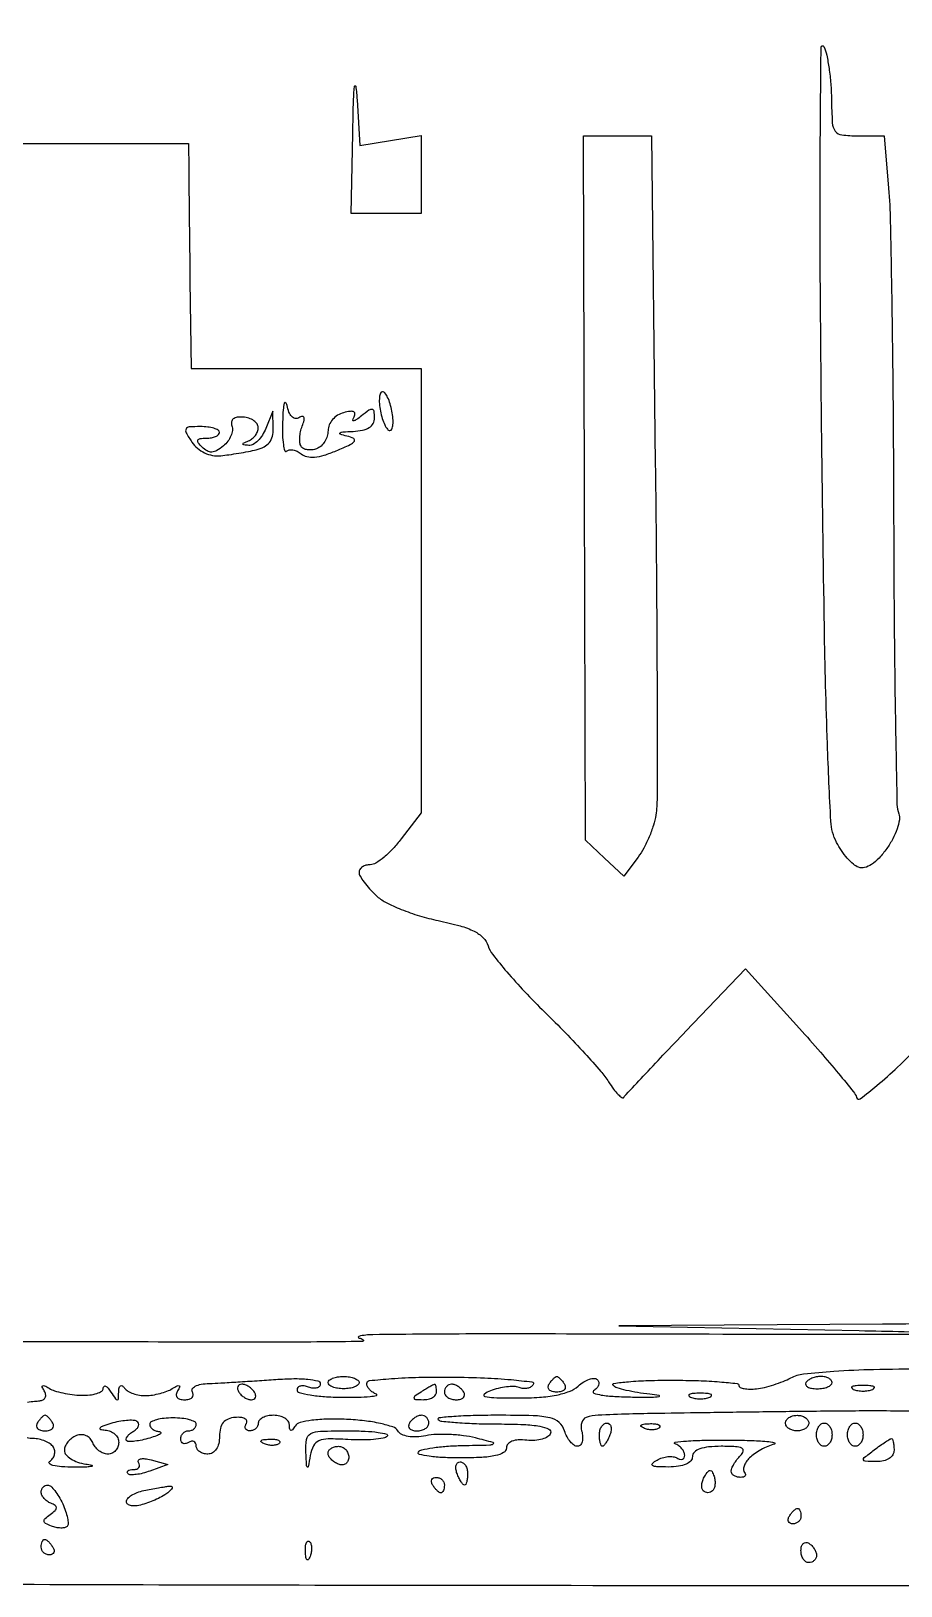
# Model space of a CAD drawing. Extents: x 0 to 37.8, y 0 to 50.8.
# Drawn here: x 9.79 to 19.28, y 0 to 16.96 of the extents above; entities that cross this region are included whole.
import ezdxf

# ---------------------------------------------------------------- set-up
doc = ezdxf.new("R2010")
doc.units = 0
doc.header["$MEASUREMENT"] = 0

msp = doc.modelspace()

# ---------------------------------------------------------------- linework, layer by layer
for points in [[(0.053512, 28.286796, 0.000198), (0.029978, 25.332842, 0.001462), (0.011051, 21.259338, 0.00031), (0.003235, 14.165125), (-0.003579, 0), (1.399103, 0, 0.004072), (2.006586, 0.004948, 0.01157), (2.429664, 0.021637, 0.00859), (2.730197, 0.045655, 0.555245), (2.7495, 0.0846, -0.082592), (2.736259, 0.116926, -0.161196), (2.738891, 0.144349, -0.182303), (2.756779, 0.162577, -0.108972), (2.786807, 0.1692, -0.089635), (2.821013, 0.163018, -0.095229), (2.850082, 0.145297, -0.099812), (2.869531, 0.118872, -0.109311), (2.8764, 0.087828, 0.412759), (2.914934, 0.049102, 0.000036), (7.439212, 0.026944, 0.000832), (12.884052, 0.009737, 0.000332), (20.347026, 0.003533)], [(8.9676, 15.7356), (10.2366, 15.7356), (11.5056, 15.7356), (11.507878, 15.46065, 0.0007), (11.509436, 15.299796, 0.000113), (11.512976, 14.98689, 0.000125), (11.51732, 14.618495, 0.00011), (11.522035, 14.23395), (11.533914, 13.2822), (12.788757, 13.2822), (14.0436, 13.2822), (14.0436, 10.857935), (14.0436, 8.433671), (13.827795, 8.150735, -0.025251), (13.736178, 8.042426, -0.03047), (13.63937, 7.950912, -0.031683), (13.550473, 7.885684, -0.14339), (13.489395, 7.8678, 0.064499), (13.442525, 7.861729, 0.082174), (13.402812, 7.843917, 0.098782), (13.376245, 7.817502, 0.148924), (13.3668, 7.786496, 0.1322), (13.378123, 7.744419, 0.026129), (13.42118, 7.678412, 0.026023), (13.481052, 7.604717, 0.02162), (13.551922, 7.532724, 0.068805), (13.656169, 7.459454, 0.022615), (13.826992, 7.381108, 0.022042), (14.026692, 7.310306, 0.023243), (14.228371, 7.258774, -0.015682), (14.469931, 7.200928, -0.050038), (14.624556, 7.141594, -0.079765), (14.721006, 7.071921, -0.120496), (14.774574, 6.983796, 0.089618), (14.825544, 6.887101, 0.010784), (14.978755, 6.699731, 0.012552), (15.172939, 6.483663, 0.010022), (15.392593, 6.2604, -0.006593), (15.618052, 6.034359, -0.007301), (15.829817, 5.809905, -0.006833), (16.004941, 5.613448, -0.03702), (16.09022, 5.499, 0.01822), (16.143982, 5.420887, 0.033321), (16.194129, 5.362054, 0.041568), (16.23495, 5.326594, 0.41686), (16.255102, 5.3298, -0.032341), (16.280226, 5.360379, -0.000345), (16.467014, 5.55963, -0.001094), (16.683141, 5.788852, -0.000711), (16.933817, 6.0528), (17.582135, 6.7335), (18.172284, 6.08095, -0.004498), (18.400814, 5.823641, -0.006394), (18.598922, 5.59055, -0.003787), (18.761276, 5.391452, -0.088924), (18.795951, 5.327848, 0.512447), (18.836052, 5.315359, 0.011929), (19.017556, 5.458871, 0.016487), (19.242402, 5.658421, 0.009207), (19.503284, 5.915084, 0.010312)], [(19.80376, 2.747447, -0.004757), (19.001677, 2.741081, -0.000284), (16.5816, 2.746274, 0.000796), (14.678892, 2.74841, 0.003194), (13.515382, 2.740433, 0.052173), (13.36501, 2.722683, 0.879746), (13.3668, 2.703695, -0.181303), (13.412215, 2.684894, -0.675122), (13.405166, 2.666618, -0.003817), (12.404185, 2.659207, -0.000762), (10.6173, 2.662345, 0.000852), (8.920559, 2.665017, 0.003516)], [(20.436546, 2.859866, 0.001629), (19.0773, 2.85577), (16.2009, 2.837731), (18.8235, 2.785402, -0.002348), (19.803842, 2.761235, -0.976873)], [(9.749065, 2.006172, -0.000359), (9.826761, 2.014106, -0.000964), (9.882043, 2.019603, 0.101911), (9.919708, 2.031267, 0.159471), (9.94266, 2.05585, 0.154459), (9.947051, 2.089887, 0.094124), (9.932421, 2.128071, -0.029753), (9.910346, 2.169054, -0.395836), (9.915265, 2.183936, -0.249035), (9.935367, 2.184129, -0.018763), (9.984396, 2.156314, 0.062384), (10.043898, 2.129099, 0.022502), (10.133982, 2.105196, 0.021909), (10.236077, 2.087612, 0.024279), (10.335874, 2.079792, 0.033615), (10.427571, 2.083238, 0.05182), (10.505144, 2.099635, 0.067717), (10.558767, 2.125345, 0.24823), (10.576302, 2.1573, -0.192153), (10.584516, 2.177008, -0.327532), (10.601302, 2.179772, -0.103598), (10.627855, 2.15846, -0.028574), (10.6596, 2.115, 0.007698), (10.709533, 2.040283, 0.246379), (10.728373, 2.0304, 0.392993), (10.740785, 2.041938, 0.013145), (10.7442, 2.115, -0.0419), (10.749046, 2.161356, -0.203795), (10.763426, 2.182832, -0.311803), (10.783856, 2.182305, -0.076871), (10.808945, 2.1573, 0.103331), (10.844873, 2.125068, 0.046766), (10.902574, 2.098476, 0.043589), (10.97103, 2.080905, 0.045712), (11.040401, 2.075848, 0.035234), (11.113908, 2.08241, 0.025058), (11.194844, 2.099625, 0.025428), (11.270789, 2.123996, 0.048088), (11.328423, 2.15237, -0.016257), (11.381788, 2.183, -0.224434), (11.403458, 2.184019, -0.424725), (11.409072, 2.169673, -0.030827), (11.386779, 2.128071, 0.102388), (11.372432, 2.088708, 0.205319), (11.380768, 2.057314, 0.164361), (11.411749, 2.036998, 0.063738), (11.4633, 2.0304, 0.063222), (11.511914, 2.036572, 0.134005), (11.544617, 2.055251, 0.191582), (11.55653, 2.082903, 0.146489), (11.5479, 2.115, -0.276763), (11.547447, 2.148412, -0.145077), (11.578761, 2.177949, -0.074656), (11.643453, 2.199318, -0.032937), (11.733257, 2.208704, 0.004273), (11.856816, 2.214495, 0.001298), (12.043987, 2.225359, 0.0013), (12.253681, 2.238624, 0.001417), (12.45735, 2.252619, -0.014211), (12.653615, 2.261067, -0.028628), (12.808334, 2.254466, -0.031725), (12.917912, 2.23641, -0.349259), (12.9438, 2.20387, -0.180488), (12.933449, 2.176129, -0.148175), (12.906523, 2.15916, -0.101876), (12.865486, 2.156487, -0.057168), (12.8169, 2.169006, 0.053029), (12.768297, 2.181959, 0.095822), (12.727277, 2.180459, 0.144429), (12.700383, 2.165256, 0.194762), (12.69, 2.139611, 0.341869), (12.713868, 2.108782, 0.021815), (12.832895, 2.083472, 0.024667), (12.989967, 2.065078, 0.015088), (13.17645, 2.058161, 0.006977), (13.356275, 2.059429, 0.016882), (13.488941, 2.066702, 0.039757), (13.556527, 2.078164, 0.743108), (13.55715, 2.091952, -0.0616), (13.516716, 2.112028, -0.061898), (13.482464, 2.141323, -0.067923), (13.459244, 2.174977, -0.117621), (13.4514, 2.207858, -0.383955), (13.480116, 2.23974, -0.007357), (13.720159, 2.261327, -0.013493), (14.019252, 2.275692, -0.007624), (14.38228, 2.277783, -0.007438), (14.73615, 2.269159, -0.013305), (15.02641, 2.250018, -0.008183), (15.253761, 2.225179, -0.546037), (15.267871, 2.195669, -0.123019), (15.242373, 2.170825, -0.081406), (15.203994, 2.156153, -0.073385), (15.158905, 2.153617, -0.069133), (15.114018, 2.164049, 0.08802), (15.058153, 2.174841, 0.031528), (14.976839, 2.170951, 0.030114), (14.886307, 2.155313, 0.031276), (14.799477, 2.129043, 0.076022), (14.73428, 2.092739, 0.622279), (14.739428, 2.067641, 0.058205), (14.838018, 2.053855, 0.004664), (15.1011, 2.050351, 0.016948), (15.334551, 2.057333, 0.032774), (15.519736, 2.081415, 0.041714), (15.661107, 2.121795, 0.091), (15.757269, 2.179844, -0.040975), (15.818584, 2.225753, -0.058371), (15.879962, 2.254963, -0.07468), (15.932274, 2.2644, -0.206565), (15.966319, 2.250881, -0.147054), (15.981346, 2.222936, -0.130365), (15.97943, 2.18987, -0.104835), (15.960023, 2.156448, -0.070678), (15.926021, 2.128115, 0.623506), (15.928389, 2.103985, 0.0503), (16.009426, 2.082653, 0.025584), (16.156211, 2.067075, 0.011261), (16.351471, 2.060813, 0.003305), (16.560283, 2.060202, 0.039003), (16.641102, 2.066816, 0.847421), (16.641155, 2.077019, 0.016548), (16.5393, 2.091051, -0.014443), (16.405223, 2.108948, -0.018106), (16.282244, 2.133593, -0.01647), (16.182068, 2.160987, -0.119012), (16.139416, 2.186367, -0.62314), (16.147166, 2.209958, -0.012735), (16.306647, 2.22812, -0.014926), (16.524188, 2.240768, -0.007846), (16.795051, 2.244164, -0.007322), (17.070015, 2.239269, -0.012156), (17.30152, 2.226115, -0.0058), (17.491889, 2.208423, -0.383916), (17.512185, 2.1859, 0.296709), (17.52528, 2.165786, 0.058971), (17.568346, 2.152513, 0.045207), (17.630088, 2.14689, 0.027457), (17.70335, 2.150882, 0.031781), (17.789847, 2.165986, 0.017964), (17.892396, 2.194626, 0.017878), (17.99414, 2.231077, 0.027914), (18.078488, 2.270333, -0.095462), (18.217285, 2.313427, -0.010754), (18.547294, 2.342941, -0.011261), (18.981844, 2.362581, -0.005662), (19.530995, 2.3688, -0.003946)], [(19.753083, 1.895866, 0.007966), (19.207879, 1.90779, 0.004142), (18.5274, 1.906193, 0.000422), (17.854516, 1.898471, 0.000452), (17.19688, 1.889774, 0.000428), (16.631759, 1.881306, 0.002133), (16.31457, 1.874928, 0.006117), (15.974514, 1.862474, 0.072651), (15.84546, 1.837133, 0.246347), (15.796144, 1.784067, 0.131115), (15.795687, 1.692, -0.047872), (15.806152, 1.627199, -0.080604), (15.800862, 1.572502, -0.118735), (15.781386, 1.536309, -0.213348), (15.751168, 1.5228, -0.15674), (15.713269, 1.53498, -0.062345), (15.672702, 1.572503, -0.053547), (15.635811, 1.627263, -0.04466), (15.6087, 1.692, 0.136522), (15.549656, 1.782377, 0.124544), (15.450382, 1.83317, 0.049993), (15.267673, 1.856166, 0.006326), (14.869799, 1.8612, 0.006348), (14.610172, 1.857904, 0.011738), (14.399478, 1.847599, 0.007785), (14.237436, 1.833317, 0.631385), (14.230901, 1.814899, 0.173712), (14.270108, 1.796374, 0.005945), (14.442017, 1.781635, 0.010533), (14.648481, 1.770771, 0.007087), (14.884577, 1.766679, -0.009053), (15.165928, 1.760695, -0.03416), (15.341069, 1.741765, -0.067351), (15.437821, 1.710724, -0.383252), (15.456853, 1.66493, -0.173302), (15.42725, 1.628419, -0.065747), (15.366329, 1.601578, -0.054942), (15.286199, 1.5875, -0.043163), (15.197976, 1.589452, 0.037616), (15.104641, 1.592552, 0.079946), (15.034031, 1.578125, 0.122362), (14.990286, 1.5479, 0.182099), (14.973963, 1.504852, -0.271923), (14.944693, 1.455257, -0.073101), (14.855653, 1.421675, -0.041249), (14.705145, 1.40165, -0.012456), (14.474384, 1.3959, -0.011961), (14.285572, 1.400417, -0.022305), (14.133259, 1.414538, -0.022377), (14.024674, 1.434499, -0.513796), (14.014313, 1.45935, -0.204255), (14.050346, 1.484727, -0.015258), (14.171052, 1.506705, -0.019172), (14.321642, 1.523529, -0.013301), (14.492743, 1.53146, 0.001172), (14.792689, 1.538078, 0.125253), (14.831616, 1.549002, 0.669641), (14.829604, 1.564135, 0.00358), (14.6358, 1.613905, 0.029118), (14.504657, 1.638583, 0.020554), (14.355234, 1.651568, 0.020823), (14.210866, 1.652136, 0.040483), (14.096482, 1.638503, -0.036226), (13.992068, 1.625157, -0.057022), (13.901936, 1.630499, -0.071757), (13.832443, 1.653251, -0.140299), (13.789706, 1.692152, 0.176918), (13.73684, 1.733779, 0.024493), (13.599836, 1.771375, 0.025382), (13.425576, 1.800945, 0.018367), (13.229225, 1.816807, 0.015988), (13.023708, 1.819253, 0.027293), (12.852576, 1.806456, 0.029179), (12.723345, 1.78193, 0.187899), (12.670145, 1.744162, -0.025063), (12.64054, 1.703735, -0.272634), (12.622359, 1.696969, -0.325442), (12.610095, 1.709732, -0.031), (12.606695, 1.75545, 0.156456), (12.593209, 1.795789, 0.095937), (12.556078, 1.830136, 0.078496), (12.500999, 1.853326, 0.060533), (12.4362, 1.8612, 0.048028), (12.371446, 1.854966, 0.068025), (12.316703, 1.836349, 0.088204), (12.279815, 1.808907, 0.191087), (12.267, 1.7766, -0.105053), (12.260142, 1.74432, -0.099167), (12.240682, 1.716851, -0.09642), (12.211607, 1.69844, -0.093332), (12.177407, 1.692, -0.100151), (12.147046, 1.698143, -0.176948), (12.128562, 1.715347, -0.168363), (12.124996, 1.741138, -0.089579), (12.136936, 1.77148, 0.216944), (12.140602, 1.800352, 0.194874), (12.121388, 1.823828, 0.101175), (12.077224, 1.837409, 0.042988), (12.015028, 1.838077, 0.076091), (11.938565, 1.820409, 0.125612), (11.885252, 1.781629, 0.115419), (11.85423, 1.719357, 0.058155), (11.844, 1.631697, -0.05586), (11.835219, 1.553348, -0.089551), (11.808979, 1.491599, -0.112788), (11.768167, 1.452363, -0.136102), (11.7171, 1.4382, -0.06887), (11.668597, 1.444913, -0.085131), (11.627477, 1.464518, -0.099915), (11.599982, 1.493628, -0.140337), (11.5902, 1.527793, 0.108972), (11.583577, 1.557821, 0.182303), (11.565349, 1.575709, 0.161196), (11.537926, 1.578341, 0.082592), (11.5056, 1.5651, -0.082592), (11.473274, 1.551859, -0.161196), (11.445851, 1.554491, -0.182303), (11.427623, 1.572379, -0.108972), (11.421, 1.602407, -0.093332), (11.42744, 1.636607, -0.09642), (11.445851, 1.665682, -0.099167), (11.47332, 1.685142, -0.105053), (11.5056, 1.692, 0.081935), (11.537912, 1.697331, 0.092192), (11.565349, 1.712709, 0.100665), (11.583694, 1.73561, 0.119248), (11.5902, 1.7625, 0.281649), (11.573551, 1.789712, 0.050468), (11.515646, 1.812291, 0.041504), (11.433653, 1.827888, 0.026262), (11.3364, 1.833, 0.026262), (11.239147, 1.827888, 0.041504), (11.157154, 1.812291, 0.050468), (11.099249, 1.789712, 0.281649), (11.0826, 1.7625, 0.14331), (11.090662, 1.734949, 0.090303), (11.113664, 1.710232, 0.076853), (11.147921, 1.692057, 0.06379), (11.18835, 1.683567, -0.244733), (11.204191, 1.673644, -0.39706), (11.200908, 1.659286, -0.060681), (11.157743, 1.637421, -0.015207), (11.0826, 1.612749, -0.018145), (10.998689, 1.591275, -0.02459), (10.921522, 1.578418, -0.023036), (10.858484, 1.574008, -0.181243), (10.83125, 1.583482, -0.277323), (10.82493, 1.601558, -0.103014), (10.836104, 1.627265, -0.064836), (10.863538, 1.657023, -0.035749), (10.903732, 1.686025, 0.054255), (10.941547, 1.715493, 0.112935), (10.961775, 1.746674, 0.179519), (10.961646, 1.774219, 0.179745), (10.943582, 1.794998, 0.117579), (10.902062, 1.806284, 0.028296), (10.830264, 1.80447, 0.027507), (10.745886, 1.792852, 0.024248), (10.6596, 1.771706, 0.011313), (10.570925, 1.743161, 0.128028), (10.540505, 1.722849, 0.567105), (10.545196, 1.707914, 0.044472), (10.59615, 1.700433, -0.083175), (10.652696, 1.687618, -0.088157), (10.70071, 1.6572, -0.094449), (10.732877, 1.614168, -0.11388), (10.7442, 1.5651, -0.091732), (10.735237, 1.516655, -0.095925), (10.709582, 1.475477, -0.099462), (10.671315, 1.44792, -0.106859), (10.626351, 1.4382, -0.095352), (10.577701, 1.447563, -0.066847), (10.528977, 1.475058, -0.064537), (10.487569, 1.515707, -0.074977), (10.460354, 1.563674, 0.098155), (10.431855, 1.608919, 0.103401), (10.388715, 1.638875, 0.101431), (10.336476, 1.649394, 0.090987), (10.282102, 1.639222, 0.069187), (10.232363, 1.611754, 0.063062), (10.190218, 1.570996, 0.066756), (10.161685, 1.523702, 0.102743), (10.152, 1.477068, 0.180971), (10.169048, 1.431508, 0.072475), (10.220341, 1.387424, 0.058989), (10.295619, 1.351299, 0.044735), (10.38465, 1.329495, -0.027973), (10.45173, 1.315428, -0.769911), (10.451685, 1.304375, -0.059105), (10.394989, 1.296593, -0.005567), (10.254268, 1.29558, -0.015786), (10.121288, 1.300304, -0.041406), (10.026935, 1.314549, -0.127802), (9.987996, 1.335161, -0.497618), (9.990157, 1.358147, 0.094007), (10.023489, 1.388646, 0.09662), (10.042943, 1.428954, 0.099036), (10.045557, 1.472774, 0.104308), (10.030946, 1.513341, 0.102866), (9.996782, 1.549388, 0.051794), (9.941655, 1.57977, 0.048325), (9.875731, 1.600426, 0.051811), (9.808607, 1.6074, -0.049547), (9.74577, 1.613642, -0.069539)]]:
    msp.add_lwpolyline(points, format="xyb")
for points in [[(18.440074, 16.7931, -0.053802), (18.469589, 16.701552, -0.015707), (18.495096, 16.555559, -0.015587), (18.513633, 16.388309, -0.016106), (18.521454, 16.22205, 0.010915), (18.530992, 15.961745, 0.142815), (18.563076, 15.871664, 0.21125), (18.634111, 15.830182, 0.028049), (18.811917, 15.8202), (19.096435, 15.8202), (19.144346, 15.24915, -0.015726), (19.163573, 14.881554, -0.001368), (19.180487, 13.945591, -0.001798), (19.193595, 12.828804, -0.001396), (19.200097, 11.613402, 0.001464), (19.206591, 10.429584, 0.002297), (19.21983, 9.411962, 0.000592), (19.23652, 8.523693, 0.086826), (19.256267, 8.422755, -0.135103), (19.262706, 8.357142, -0.041022), (19.237485, 8.25949, -0.037752), (19.189836, 8.149925, -0.033285), (19.124459, 8.043824, -0.031987), (19.040479, 7.940551, -0.059381), (18.958374, 7.87062, -0.080676), (18.88262, 7.836256, -0.159142), (18.817331, 7.839573, -0.087643), (18.760703, 7.873615, -0.032513), (18.69443, 7.939319, -0.03101), (18.629903, 8.021998, -0.032595), (18.577268, 8.110702, -0.104507), (18.515308, 8.341649, -0.004494), (18.47739, 9.18623, -0.004994), (18.444461, 10.457794, -0.001091), (18.414416, 12.6477, -0.001405), (18.399297, 14.380233, -0.003026), (18.399479, 15.714685, -0.001051), (18.408367, 16.786524, -0.805284)], [(13.345019, 16.211961), (13.375846, 15.715421), (13.709723, 15.76881), (14.0436, 15.8222), (14.0436, 15.3982), (14.0436, 14.9742), (13.6629, 14.9742), (13.2822, 14.9742), (13.298197, 15.84135, -0.002179), (13.306697, 16.214054, -0.024633), (13.317969, 16.361276, -0.880553), (13.330786, 16.361292, -0.016514)], [(16.186242, 15.8202), (16.557445, 15.8202), (16.5996, 12.241257, -0.001041), (16.613077, 10.851482, -0.001566), (16.61851, 9.639619, -0.000612), (16.618642, 8.59888, -0.036173), (16.604778, 8.410366, -0.039437), (16.579294, 8.298798, -0.023833), (16.532648, 8.171425, -0.023795), (16.473864, 8.048572, -0.038113), (16.411155, 7.950749), (16.25451, 7.743081), (16.04642, 7.938571), (15.83833, 8.134062), (15.826684, 11.977131), (15.815039, 15.8202)], [(12.580669, 12.879095, 0.140775), (12.56585, 12.908298, 0.590186), (12.551276, 12.904656, 0.047658), (12.539001, 12.830645, 0.00957), (12.532321, 12.69705, 0.013572), (12.531807, 12.557443, 0.02863), (12.540536, 12.449512, 0.04605), (12.555893, 12.38392, 0.557449), (12.576466, 12.379066, -0.157161), (12.605444, 12.393918, -0.086113), (12.645738, 12.393518, -0.07124), (12.690974, 12.378326, -0.056684), (12.734115, 12.350093, 0.123551), (12.796727, 12.32009, 0.072306), (12.880226, 12.315355, 0.052814), (12.98621, 12.336094, 0.024819), (13.117595, 12.383815, 0.008496), (13.270516, 12.451193, 0.127343), (13.315264, 12.487775, 0.466213), (13.308113, 12.516948, 0.052209), (13.234895, 12.543974, -0.01636), (13.161852, 12.565135, -0.606537), (13.1596, 12.578607, -0.146212), (13.18871, 12.589421, -0.005786), (13.30335, 12.595586, 0.040654), (13.405184, 12.608219, 0.090004), (13.477489, 12.637452, 0.125054), (13.520405, 12.682764, 0.128051), (13.536, 12.742659, 0.034637), (13.531009, 12.814616, 0.332946), (13.510685, 12.835108, 0.194971), (13.474725, 12.826368, 0.014496), (13.39286, 12.763809, -0.017462), (13.340632, 12.724385, -0.100065), (13.308998, 12.710553, -0.516233), (13.299363, 12.719357, -0.104706), (13.308377, 12.74556, 0.098609), (13.322513, 12.785097, 0.327693), (13.310355, 12.808083, 0.150588), (13.271028, 12.814107, 0.027221), (13.197717, 12.799143, 0.077789), (13.133012, 12.77094, 0.072212), (13.078137, 12.723727, 0.07583), (13.041139, 12.665336, 0.103719), (13.0284, 12.604584, -0.075639), (13.019117, 12.543572, -0.06468), (12.991919, 12.484449, -0.066831), (12.951691, 12.436083, -0.094561), (12.904209, 12.406646, -0.060394), (12.853348, 12.393888, -0.068891), (12.803198, 12.394512, -0.079398), (12.761368, 12.407841, -0.138447), (12.734735, 12.43226, -0.109586), (12.721313, 12.470783, -0.042414), (12.719483, 12.527604, -0.039413), (12.727957, 12.591743, -0.039083), (12.746402, 12.653944, 0.025312), (12.766942, 12.716808, 0.161828), (12.765101, 12.74982, 0.369908), (12.746456, 12.759661, 0.08284), (12.710425, 12.744923, -0.183835), (12.670836, 12.737311, -0.158427), (12.633217, 12.757275, -0.099074), (12.601766, 12.806218, -0.045976)], [(13.622469, 13.0284, 0.312285), (13.60109, 13.013604, 0.063511), (13.589848, 12.966272, 0.046549), (13.588939, 12.897978, 0.027296), (13.599894, 12.8169, 0.027044), (13.619973, 12.735889, 0.039477), (13.646956, 12.667528, 0.045172), (13.676378, 12.619013, 0.238201), (13.703331, 12.6054, 0.312285), (13.72471, 12.620196, 0.063511), (13.735952, 12.667528, 0.046549), (13.736861, 12.735822, 0.027296), (13.725906, 12.8169, 0.027044), (13.705827, 12.897911, 0.039477), (13.678844, 12.966272, 0.045172), (13.649422, 13.014787, 0.238201)], [(12.102612, 12.750976, 0.051356), (12.036877, 12.749173, 0.133063), (11.993481, 12.731099, 0.194598), (11.97471, 12.698855, 0.127996), (11.979562, 12.655634, -0.124697), (11.985441, 12.606171, -0.067955), (11.969296, 12.546803, -0.061), (11.934855, 12.487075, -0.058355), (11.886565, 12.43642, -0.040679), (11.816366, 12.387209, -0.118502), (11.76009, 12.370158, -0.142352), (11.708556, 12.381927, -0.069632), (11.654295, 12.422865, -0.033363), (11.611568, 12.471709, -0.279493), (11.608569, 12.49965, -0.258958), (11.632227, 12.51675, -0.029776), (11.70018, 12.5208, 0.042186), (11.755241, 12.525454, 0.06179), (11.801753, 12.539438, 0.081166), (11.83329, 12.559987, 0.210883), (11.844, 12.58425, 0.268069), (11.829888, 12.608681, 0.056753), (11.782966, 12.629062, 0.045214), (11.715831, 12.643092, 0.028921), (11.636224, 12.6477, 0.017429), (11.514284, 12.643448, 0.255376), (11.479316, 12.621046, 0.262161), (11.479801, 12.579992, 0.01822), (11.543578, 12.4785, 0.066972), (11.604429, 12.410671, 0.065931), (11.681347, 12.360916, 0.066496), (11.767933, 12.333209, 0.070259), (11.857104, 12.329943, 0.009726), (11.946857, 12.341051, 0.005811), (12.053137, 12.357571, 0.005816), (12.158628, 12.37649, 0.01004), (12.24585, 12.395005, 0.063784), (12.329988, 12.426353, 0.104389), (12.38834, 12.474716, 0.106606), (12.421402, 12.541734, 0.06868), (12.430838, 12.628162), (12.425475, 12.8169), (12.348964, 12.62655, -0.047036), (12.31166, 12.554224, -0.054748), (12.263063, 12.494077, -0.063202), (12.211088, 12.454105, -0.148796), (12.163976, 12.442879, -0.011996), (12.108595, 12.447625, -0.366767), (12.099726, 12.456988, -0.309676), (12.107043, 12.469046, -0.010304), (12.16125, 12.492229, 0.075515), (12.201679, 12.516149, 0.063603), (12.235936, 12.552283, 0.065505), (12.259116, 12.594623, 0.092782), (12.267, 12.636747, 0.153295), (12.254497, 12.676569, 0.089002), (12.218711, 12.712314, 0.074005), (12.165475, 12.738659, 0.059222)], [(13.1976, 2.2842, -0.037431), (13.262397, 2.279342, -0.056229), (13.317097, 2.264674, -0.073811), (13.354473, 2.24319, -0.229337), (13.3668, 2.217729, -0.229337), (13.354473, 2.192267, -0.073811), (13.317097, 2.170783, -0.056229), (13.262397, 2.156115, -0.037431), (13.1976, 2.151257, -0.037431), (13.132803, 2.156115, -0.056229), (13.078103, 2.170783, -0.073811), (13.040727, 2.192267, -0.229337), (13.0284, 2.217729, -0.229337), (13.040727, 2.24319, -0.073811), (13.078103, 2.264674, -0.056229), (13.132803, 2.279342, -0.037431)], [(15.5241, 2.2842, -0.163822), (15.539895, 2.278882, -0.033983), (15.562281, 2.259349, -0.032351), (15.586312, 2.231989, -0.025622), (15.6087, 2.1996, -0.146489), (15.61733, 2.167503, -0.191582), (15.605417, 2.139851, -0.134005), (15.572714, 2.121172, -0.063222), (15.5241, 2.115, -0.063222), (15.475486, 2.121172, -0.134005), (15.442783, 2.139851, -0.191582), (15.43087, 2.167503, -0.146489), (15.4395, 2.1996, -0.025622), (15.461888, 2.231989, -0.032351), (15.485919, 2.259349, -0.033983), (15.508305, 2.278882, -0.163822)], [(18.405493, 2.2842, 0.049465), (18.355814, 2.279273, 0.04742), (18.307328, 2.264674, 0.051141), (18.267036, 2.243212, 0.106803), (18.242504, 2.217729, 0.251349), (18.240968, 2.192615, 0.161426), (18.261368, 2.170783, 0.085489), (18.304779, 2.15598, 0.039538), (18.364411, 2.151257, 0.0389), (18.426824, 2.15612, 0.057994), (18.479522, 2.170783, 0.076248), (18.515433, 2.192282, 0.223398), (18.5274, 2.217729, 0.177669), (18.518092, 2.243096, 0.092326), (18.49159, 2.264674, 0.072414), (18.452134, 2.279283, 0.05256)], [(12.087814, 2.1996, 0.117858), (12.05977, 2.192896, 0.186277), (12.043424, 2.174749, 0.154201), (12.04181, 2.14735, 0.076764), (12.0555, 2.115, 0.064269), (12.081773, 2.082638, 0.051777), (12.117278, 2.055251, 0.053414), (12.156158, 2.036621, 0.085235), (12.192386, 2.0304, 0.117858), (12.22043, 2.037104, 0.186277), (12.236776, 2.055251, 0.154201), (12.23839, 2.08265, 0.076764), (12.2247, 2.115, 0.064269), (12.198427, 2.147362, 0.051777), (12.162922, 2.174749, 0.053414), (12.124042, 2.193379, 0.085235)], [(14.19165, 2.198305, 0.107356), (14.178181, 2.194503, 0.005891), (14.139436, 2.173299, 0.008918), (14.093752, 2.14651, 0.006384), (14.0436, 2.115, 0.011213), (13.973347, 2.067333, 0.309569), (13.966061, 2.047481, 0.327416), (13.981934, 2.034398, 0.011938), (14.06475, 2.031695, 0.055234), (14.121385, 2.03747, 0.075283), (14.16931, 2.055632, 0.095191), (14.201443, 2.082825, 0.17131), (14.2128, 2.115, 0.023625), (14.211271, 2.147332, 0.038557), (14.206587, 2.174368, 0.04613), (14.19983, 2.19342, 0.309048)], [(14.377007, 2.1996, 0.105429), (14.346633, 2.193123, 0.099231), (14.320785, 2.174749, 0.096318), (14.303459, 2.147295, 0.092995), (14.2974, 2.115, 0.153634), (14.307554, 2.082735, 0.097988), (14.336144, 2.055251, 0.080552), (14.378862, 2.036706, 0.062283), (14.429293, 2.0304, 0.066118), (14.475961, 2.036598, 0.138808), (14.507083, 2.055251, 0.191142), (14.518032, 2.082882, 0.139169), (14.5089, 2.115, 0.06081), (14.482995, 2.147361, 0.051032), (14.448589, 2.174749, 0.053229), (14.411319, 2.193399, 0.089642)], [(17.0892, 2.101642, 0.017491), (17.013784, 2.099003, 0.078554), (16.970892, 2.089107, 0.447206), (16.965736, 2.074815, 0.174857), (16.98345, 2.058971, 0.057986), (17.031673, 2.045745, 0.037979), (17.0892, 2.041369, 0.037979), (17.146727, 2.045745, 0.057986), (17.19495, 2.058971, 0.174857), (17.212664, 2.074815, 0.447206), (17.207508, 2.089107, 0.078554), (17.164616, 2.099003, 0.017491)], [(18.8658, 2.186242, 0.017491), (18.790384, 2.183603, 0.078554), (18.747492, 2.173707, 0.447206), (18.742336, 2.159415, 0.174857), (18.76005, 2.143571, 0.057986), (18.808273, 2.130345, 0.037979), (18.8658, 2.125969, 0.037979), (18.923327, 2.130345, 0.057986), (18.97155, 2.143571, 0.174857), (18.989264, 2.159415, 0.447206), (18.984108, 2.173707, 0.078554), (18.941216, 2.183603, 0.017491)], [(9.9405, 1.8612, 0.163822), (9.924705, 1.855882, 0.033983), (9.902319, 1.836349, 0.032351), (9.878288, 1.808989, 0.025622), (9.8559, 1.7766, 0.146489), (9.84727, 1.744503, 0.191582), (9.859183, 1.716851, 0.134005), (9.891886, 1.698172, 0.063222), (9.9405, 1.692, 0.063222), (9.989114, 1.698172, 0.134005), (10.021817, 1.716851, 0.191582), (10.03373, 1.744503, 0.146489), (10.0251, 1.7766, 0.025622), (10.002712, 1.808989, 0.032351), (9.978681, 1.836349, 0.033983), (9.956295, 1.855882, 0.163822)], [(14.048593, 1.8612, 0.089642), (14.014281, 1.854999, 0.053229), (13.977011, 1.836349, 0.051032), (13.942605, 1.808961, 0.06081), (13.9167, 1.7766, 0.139169), (13.907568, 1.744482, 0.191142), (13.918517, 1.716851, 0.138808), (13.949639, 1.698198, 0.066118), (13.996307, 1.692, 0.062283), (14.046738, 1.698306, 0.080552), (14.089456, 1.716851, 0.097988), (14.118046, 1.744335, 0.153634), (14.1282, 1.7766, 0.092995), (14.122141, 1.808895, 0.096318), (14.104815, 1.836349, 0.099231), (14.078967, 1.854723, 0.105429)], [(16.071345, 1.7766, -0.184534), (16.098466, 1.766238, -0.147206), (16.114914, 1.739323, -0.100118), (16.117242, 1.698291, -0.055937), (16.104594, 1.6497, -0.02136), (16.083518, 1.601092, -0.030395), (16.060435, 1.560077, -0.030693), (16.038411, 1.53017, -0.222225), (16.022649, 1.5228, -0.289661), (16.009795, 1.530929, -0.046727), (15.999167, 1.560077, -0.039339), (15.991809, 1.60107, -0.024748), (15.9894, 1.6497, -0.062722), (15.995511, 1.698221, -0.08088), (16.013471, 1.739323, -0.098158), (16.040093, 1.766829, -0.152681)], [(16.53225, 1.769921, -0.028489), (16.591147, 1.768991, -0.077125), (16.631754, 1.759624, -0.208169), (16.647197, 1.744003, -0.296942), (16.643288, 1.725488, -0.126455), (16.615629, 1.709139, -0.060344), (16.574572, 1.702442, -0.05415), (16.527403, 1.705608, -0.051402), (16.481137, 1.718809, -0.054073), (16.445887, 1.737552, -0.470617), (16.444428, 1.75297, -0.168741), (16.469111, 1.764926, -0.018894)], [(18.1467, 1.8612, -0.064853), (18.195214, 1.854881, -0.082425), (18.236323, 1.836349, -0.098894), (18.263823, 1.808863, -0.148195), (18.2736, 1.7766, -0.148195), (18.263823, 1.744337, -0.098894), (18.236323, 1.716851, -0.082425), (18.195214, 1.698319, -0.064853), (18.1467, 1.692, -0.064853), (18.098186, 1.698319, -0.082425), (18.057077, 1.716851, -0.098894), (18.029577, 1.744337, -0.148195), (18.0198, 1.7766, -0.148195), (18.029577, 1.808863, -0.098894), (18.057077, 1.836349, -0.082425), (18.098186, 1.854881, -0.064853)], [(18.4428, 1.7766, -0.148195), (18.475063, 1.766823, -0.098894), (18.502549, 1.739323, -0.082425), (18.521081, 1.698214, -0.064853), (18.5274, 1.6497, -0.064853), (18.521081, 1.601186, -0.082425), (18.502549, 1.560077, -0.098894), (18.475063, 1.532577, -0.148195), (18.4428, 1.5228, -0.148195), (18.410537, 1.532577, -0.098894), (18.383051, 1.560077, -0.082425), (18.364519, 1.601186, -0.064853), (18.3582, 1.6497, -0.064853), (18.364519, 1.698214, -0.082425), (18.383051, 1.739323, -0.098894), (18.410537, 1.766823, -0.148195)], [(18.7812, 1.7766, -0.148195), (18.813463, 1.766823, -0.098894), (18.840949, 1.739323, -0.082425), (18.859481, 1.698214, -0.064853), (18.8658, 1.6497, -0.064853), (18.859481, 1.601186, -0.082425), (18.840949, 1.560077, -0.098894), (18.813463, 1.532577, -0.148195), (18.7812, 1.5228, -0.148195), (18.748937, 1.532577, -0.098894), (18.721451, 1.560077, -0.082425), (18.702919, 1.601186, -0.064853), (18.6966, 1.6497, -0.064853), (18.702919, 1.698214, -0.082425), (18.721451, 1.739323, -0.098894), (18.748937, 1.766823, -0.148195)], [(12.38685, 1.600721, -0.028489), (12.445747, 1.599791, -0.077125), (12.486354, 1.590424, -0.208169), (12.501797, 1.574803, -0.296942), (12.497888, 1.556288, -0.126455), (12.470229, 1.539939, -0.060344), (12.429172, 1.533242, -0.05415), (12.382003, 1.536408, -0.051402), (12.335737, 1.549609, -0.054073), (12.300487, 1.568352, -0.470617), (12.299028, 1.58377, -0.168741), (12.323711, 1.595726, -0.018894)], [(13.254, 1.692, -0.011608), (13.43389, 1.687823, -0.023356), (13.5752, 1.674624, -0.030095), (13.668079, 1.655796, -0.57789), (13.674248, 1.632848, -0.158013), (13.631328, 1.61094, -0.018589), (13.523408, 1.597778, -0.020786), (13.390327, 1.592104, -0.015618), (13.243815, 1.596528, 0.014651), (13.030363, 1.603385, 0.101408), (12.928277, 1.582765, 0.178562), (12.870733, 1.528636, 0.068631), (12.835089, 1.42303, -0.002503), (12.811133, 1.300763, -0.549715), (12.801904, 1.297214, -0.222802), (12.793873, 1.312119, -0.001562), (12.786121, 1.45935, -0.052055), (12.793711, 1.598383, -0.242282), (12.839815, 1.661094, -0.10838), (12.94489, 1.687424, -0.007402)], [(17.3853, 1.590907, -0.005811), (17.634601, 1.586855, -0.014758), (17.815345, 1.57647, -0.041793), (17.898918, 1.562087, -0.775301), (17.898883, 1.546162, 0.038132), (17.828521, 1.522387, 0.025416), (17.751973, 1.485137, 0.025618), (17.680996, 1.441137, 0.044839), (17.627962, 1.396847, 0.046658), (17.590594, 1.351769, 0.066621), (17.567279, 1.305397, 0.086737), (17.560755, 1.264907, 0.195465), (17.572629, 1.236771, -0.125392), (17.58443, 1.216899, -0.258189), (17.580623, 1.199784, -0.159886), (17.560577, 1.188053, -0.053143), (17.5263, 1.1844, -0.066796), (17.488571, 1.189463, -0.083767), (17.456593, 1.204281, -0.099445), (17.435207, 1.226271, -0.144301), (17.4276, 1.25208, -0.102712), (17.434432, 1.284989, -0.032763), (17.457421, 1.329701, -0.031128), (17.490268, 1.377439, -0.030136), (17.52912, 1.42128, 0.120991), (17.558277, 1.469419, 0.372712), (17.544278, 1.50165, 0.100282), (17.475527, 1.519031, 0.011933), (17.31762, 1.5228, 0.024882), (17.181586, 1.516026, 0.06167), (17.084441, 1.494028, 0.100737), (17.025674, 1.458266, 0.208789), (17.0046, 1.41, -0.191654), (16.986134, 1.363594, -0.101489), (16.934627, 1.327512, -0.068365), (16.852407, 1.304556, -0.033953), (16.744212, 1.2972, -0.010094), (16.616138, 1.299786, -0.124689), (16.569751, 1.313551, -0.506502), (16.56755, 1.336279, -0.054923), (16.617982, 1.372279, -0.051173), (16.675525, 1.397149, -0.049962), (16.737385, 1.410066, -0.054247), (16.794194, 1.409931, -0.111157), (16.83607, 1.395486, 0.075168), (16.86817, 1.381781, 0.152114), (16.895346, 1.383099, 0.187244), (16.913326, 1.398886, 0.120588), (16.92, 1.426157, 0.111184), (16.912179, 1.460894, 0.064692), (16.888936, 1.496988, 0.05974), (16.854686, 1.528903, 0.061896), (16.81425, 1.551371, -0.76679), (16.816234, 1.567681, -0.018077), (16.938374, 1.580587, -0.012599), (17.13266, 1.589126, -0.00584)], [(19.17807, 1.6074, -0.319255), (19.188246, 1.600165, -0.032915), (19.196524, 1.570123, -0.031389), (19.202313, 1.529141, -0.019393), (19.2042, 1.4805, -0.13418), (19.190277, 1.429554, -0.115285), (19.151773, 1.389292, -0.091732), (19.091054, 1.363963, -0.056656), (19.01385, 1.356291, -0.007339), (18.889259, 1.359881, -0.343707), (18.871148, 1.375311, -0.283003), (18.880032, 1.399763, -0.005787), (18.98772, 1.483191, -0.007123), (19.052535, 1.530778, -0.01023), (19.111375, 1.570913, -0.006405), (19.161468, 1.602693, -0.139019)], [(11.097395, 1.374244), (11.281623, 1.326067), (11.085229, 1.253416, -0.025246), (11.006798, 1.228825, -0.033829), (10.933566, 1.215066, -0.035917), (10.874013, 1.212308, -0.192288), (10.844717, 1.224883, -0.183326), (10.837238, 1.241508, -0.25362), (10.844019, 1.256041, -0.118831), (10.867438, 1.265965, -0.0411), (10.904293, 1.269, 0.078948), (10.940388, 1.274735, 0.156936), (10.963599, 1.291534, 0.18486), (10.970443, 1.316513, 0.11434), (10.960576, 1.34571, -0.270061), (10.959944, 1.369986, -0.219343), (10.98121, 1.385735, -0.08459), (11.029755, 1.387524, -0.030966)], [(13.1412, 1.5228, -0.104492), (13.18424, 1.513706, -0.099069), (13.220865, 1.487892, -0.096571), (13.245411, 1.449327, -0.09384), (13.254, 1.403966, -0.102873), (13.245275, 1.36201, -0.143627), (13.220865, 1.332754, -0.141557), (13.184219, 1.32106, -0.098834), (13.1412, 1.328417, -0.054209), (13.09806, 1.350588, -0.057165), (13.061535, 1.38118, -0.063851), (13.03667, 1.415153, -0.126747), (13.0284, 1.447251, -0.147551), (13.037091, 1.476062, -0.098991), (13.061535, 1.500608, -0.082647), (13.098077, 1.517156, -0.065168)], [(14.469255, 1.3536, -0.152681), (14.500507, 1.343829, -0.098158), (14.527129, 1.316323, -0.08088), (14.545089, 1.275221, -0.062722), (14.5512, 1.2267, -0.024748), (14.548791, 1.17807, -0.039339), (14.541433, 1.137077, -0.046727), (14.530805, 1.107929, -0.289661), (14.517951, 1.0998, -0.222225), (14.502189, 1.10717, -0.030693), (14.480165, 1.137077, -0.030395), (14.457082, 1.178092, -0.02136), (14.436006, 1.2267, -0.055937), (14.423358, 1.275291, -0.100118), (14.425686, 1.316323, -0.147206), (14.442134, 1.343238, -0.184534)], [(17.240401, 1.196096, -0.052621), (17.250232, 1.151424, -0.052345), (17.250546, 1.105604, -0.057227), (17.241904, 1.065464, -0.115259), (17.224913, 1.038112, -0.098356), (17.201531, 1.02248, -0.097782), (17.1739, 1.016928, -0.098103), (17.146308, 1.022299, -0.099724), (17.123029, 1.037771, -0.149701), (17.108502, 1.065124, -0.07231), (17.106635, 1.105122, -0.061761), (17.116942, 1.150978, -0.052326), (17.138518, 1.195755, -0.024362), (17.174891, 1.248661, -0.233206), (17.198701, 1.260504, -0.286646), (17.219163, 1.247819, -0.033951)], [(9.96922, 1.0998, -0.186808), (10.002574, 1.086888, -0.038536), (10.046556, 1.040151, -0.035639), (10.092134, 0.974489, -0.027005), (10.132761, 0.896741, -0.024937), (10.164912, 0.815694, -0.034542), (10.184911, 0.740137, -0.036976), (10.192051, 0.67873, -0.209812), (10.18037, 0.64877, -0.149437), (10.154294, 0.634904, -0.052942), (10.11172, 0.631223, -0.046749), (10.06116, 0.636958, -0.040026), (10.009736, 0.652102, -0.031338), (9.947094, 0.68076, -0.249602), (9.929982, 0.706324, -0.239978), (9.941328, 0.735543, -0.029255), (9.996857, 0.779614, 0.028774), (10.050255, 0.821911, 0.198905), (10.064508, 0.851365, 0.267623), (10.051846, 0.876603, 0.049377), (10.00395, 0.901791, -0.058183), (9.96351, 0.923972, -0.058165), (9.929264, 0.954876, -0.063782), (9.905988, 0.989409, -0.116949), (9.8982, 1.02225, -0.090411), (9.903598, 1.051857, -0.095492), (9.919062, 1.07702, -0.099687), (9.942125, 1.093856, -0.108392)], [(11.28987, 1.088279, -0.073508), (11.318362, 1.088154, -0.370612), (11.32794, 1.077007, -0.179092), (11.320361, 1.056528, -0.027629), (11.28987, 1.024709, -0.054537), (11.246025, 0.991894, -0.019519), (11.177193, 0.954782, -0.019095), (11.097921, 0.91964, -0.021424), (11.01915, 0.892108, -0.036757), (10.94426, 0.875367, -0.071841), (10.883232, 0.875183, -0.116657), (10.843673, 0.890649, -0.246265), (10.8288, 0.919015, -0.188018), (10.842445, 0.954019, -0.06531), (10.884715, 0.989404, -0.053734), (10.946294, 1.01985, -0.040404), (11.01915, 1.040095, -0.001781), (11.097921, 1.054976, -0.001754), (11.177193, 1.069373, -0.001722), (11.246742, 1.081504, -0.006718)], [(14.207807, 1.1844, -0.093332), (14.242007, 1.17796, -0.09642), (14.271082, 1.159549, -0.099167), (14.290542, 1.13208, -0.105053), (14.2974, 1.0998, -0.042167), (14.294664, 1.067411, -0.061769), (14.286441, 1.040051, -0.081139), (14.274359, 1.021499, -0.210953), (14.260093, 1.0152, -0.151918), (14.242265, 1.020745, -0.038439), (14.218386, 1.040051, -0.035638), (14.193257, 1.067417, -0.029505), (14.1705, 1.0998, -0.082592), (14.157259, 1.132126, -0.161196), (14.159891, 1.159549, -0.182303), (14.177779, 1.177777, -0.108972)], [(18.151693, 0.846, -0.210953), (18.165959, 0.839701, -0.081139), (18.178041, 0.821149, -0.061769), (18.186264, 0.793789, -0.042167), (18.189, 0.7614, -0.105053), (18.182142, 0.72912, -0.099167), (18.162682, 0.701651, -0.09642), (18.133607, 0.68324, -0.093332), (18.099407, 0.6768, -0.108972), (18.069379, 0.683423, -0.182303), (18.051491, 0.701651, -0.161196), (18.048859, 0.729074, -0.082592), (18.0621, 0.7614, -0.029505), (18.084857, 0.793783, -0.035638), (18.109986, 0.821149, -0.038439), (18.133865, 0.840455, -0.151918)], [(9.935507, 0.5076, -0.151918), (9.953335, 0.502055, -0.038439), (9.977214, 0.482749, -0.035638), (10.002343, 0.455383, -0.029505), (10.0251, 0.423, -0.082592), (10.038341, 0.390674, -0.161196), (10.035709, 0.363251, -0.182303), (10.017821, 0.345023, -0.108972), (9.987793, 0.3384, -0.093332), (9.953593, 0.34484, -0.09642), (9.924518, 0.363251, -0.099167), (9.905058, 0.39072, -0.105053), (9.8982, 0.423, -0.042167), (9.900936, 0.455389, -0.061769), (9.909159, 0.482749, -0.081139), (9.921241, 0.501301, -0.210953)], [(12.825713, 0.484687, -0.126455), (12.842061, 0.457029, -0.060344), (12.848758, 0.415972, -0.05415), (12.845592, 0.368803, -0.051402), (12.832391, 0.322537, -0.054073), (12.813648, 0.287287, -0.470617), (12.79823, 0.285828, -0.168741), (12.786274, 0.310511, -0.018894), (12.781279, 0.37365, -0.028489), (12.782209, 0.432547, -0.077125), (12.791576, 0.473154, -0.208169), (12.807197, 0.488597, -0.296942)], [(18.2736, 0.4653, -0.06081), (18.305961, 0.439395, -0.051032), (18.333349, 0.404989, -0.053229), (18.351999, 0.367719, -0.089642), (18.3582, 0.333407, -0.105429), (18.351723, 0.303033, -0.099231), (18.333349, 0.277185, -0.096318), (18.305895, 0.259859, -0.092995), (18.2736, 0.2538, -0.153634), (18.241335, 0.263954, -0.097988), (18.213851, 0.292544, -0.080552), (18.195306, 0.335262, -0.062283), (18.189, 0.385693, -0.066118), (18.195198, 0.432361, -0.138808), (18.213851, 0.463483, -0.191142), (18.241482, 0.474432, -0.139169)]]:
    msp.add_lwpolyline(points, format="xyb", close=True)

doc.saveas('drawing.dxf')
